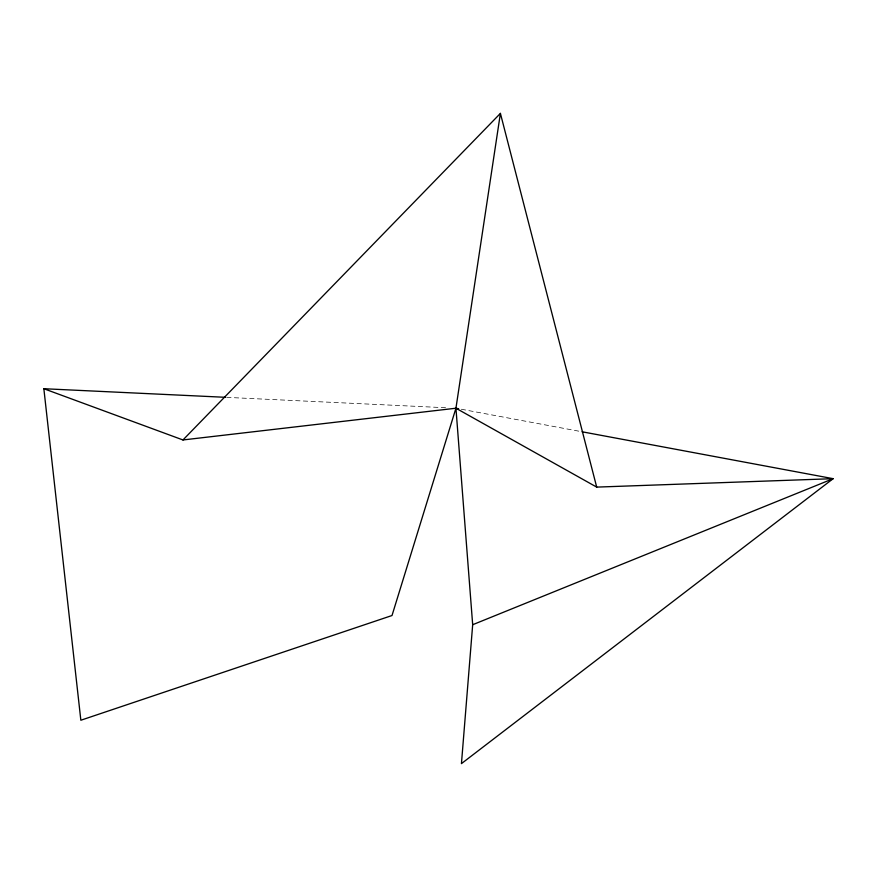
<?xml version="1.0" encoding="UTF-8"?>
<svg xmlns="http://www.w3.org/2000/svg" width="877" height="877" viewBox="0 0 877 877"><rect width="100%" height="100%" fill="white"/><g stroke="black" fill="none" stroke-linecap="round" stroke-linejoin="round"><path stroke-width="0.66" stroke-dasharray="4.38 3.29" d="M226.704 397.369L447.763 407.838M461.313 409.23L580.782 431.539"/><path stroke-width="1.32" d="M458.627 408.726L455.941 408.222L392.008 615.522L80.848 720.236L43.85 388.719L182.964 439.958L500.405 113.385L455.941 408.222L472.681 624.72L461.445 763.615L833.15 478.678L582.131 431.791M472.681 624.72L833.15 478.678L596.7 487.108L455.941 408.222L182.964 439.958M43.85 388.719L225.334 397.303M500.405 113.385L596.7 487.108"/></g></svg>
